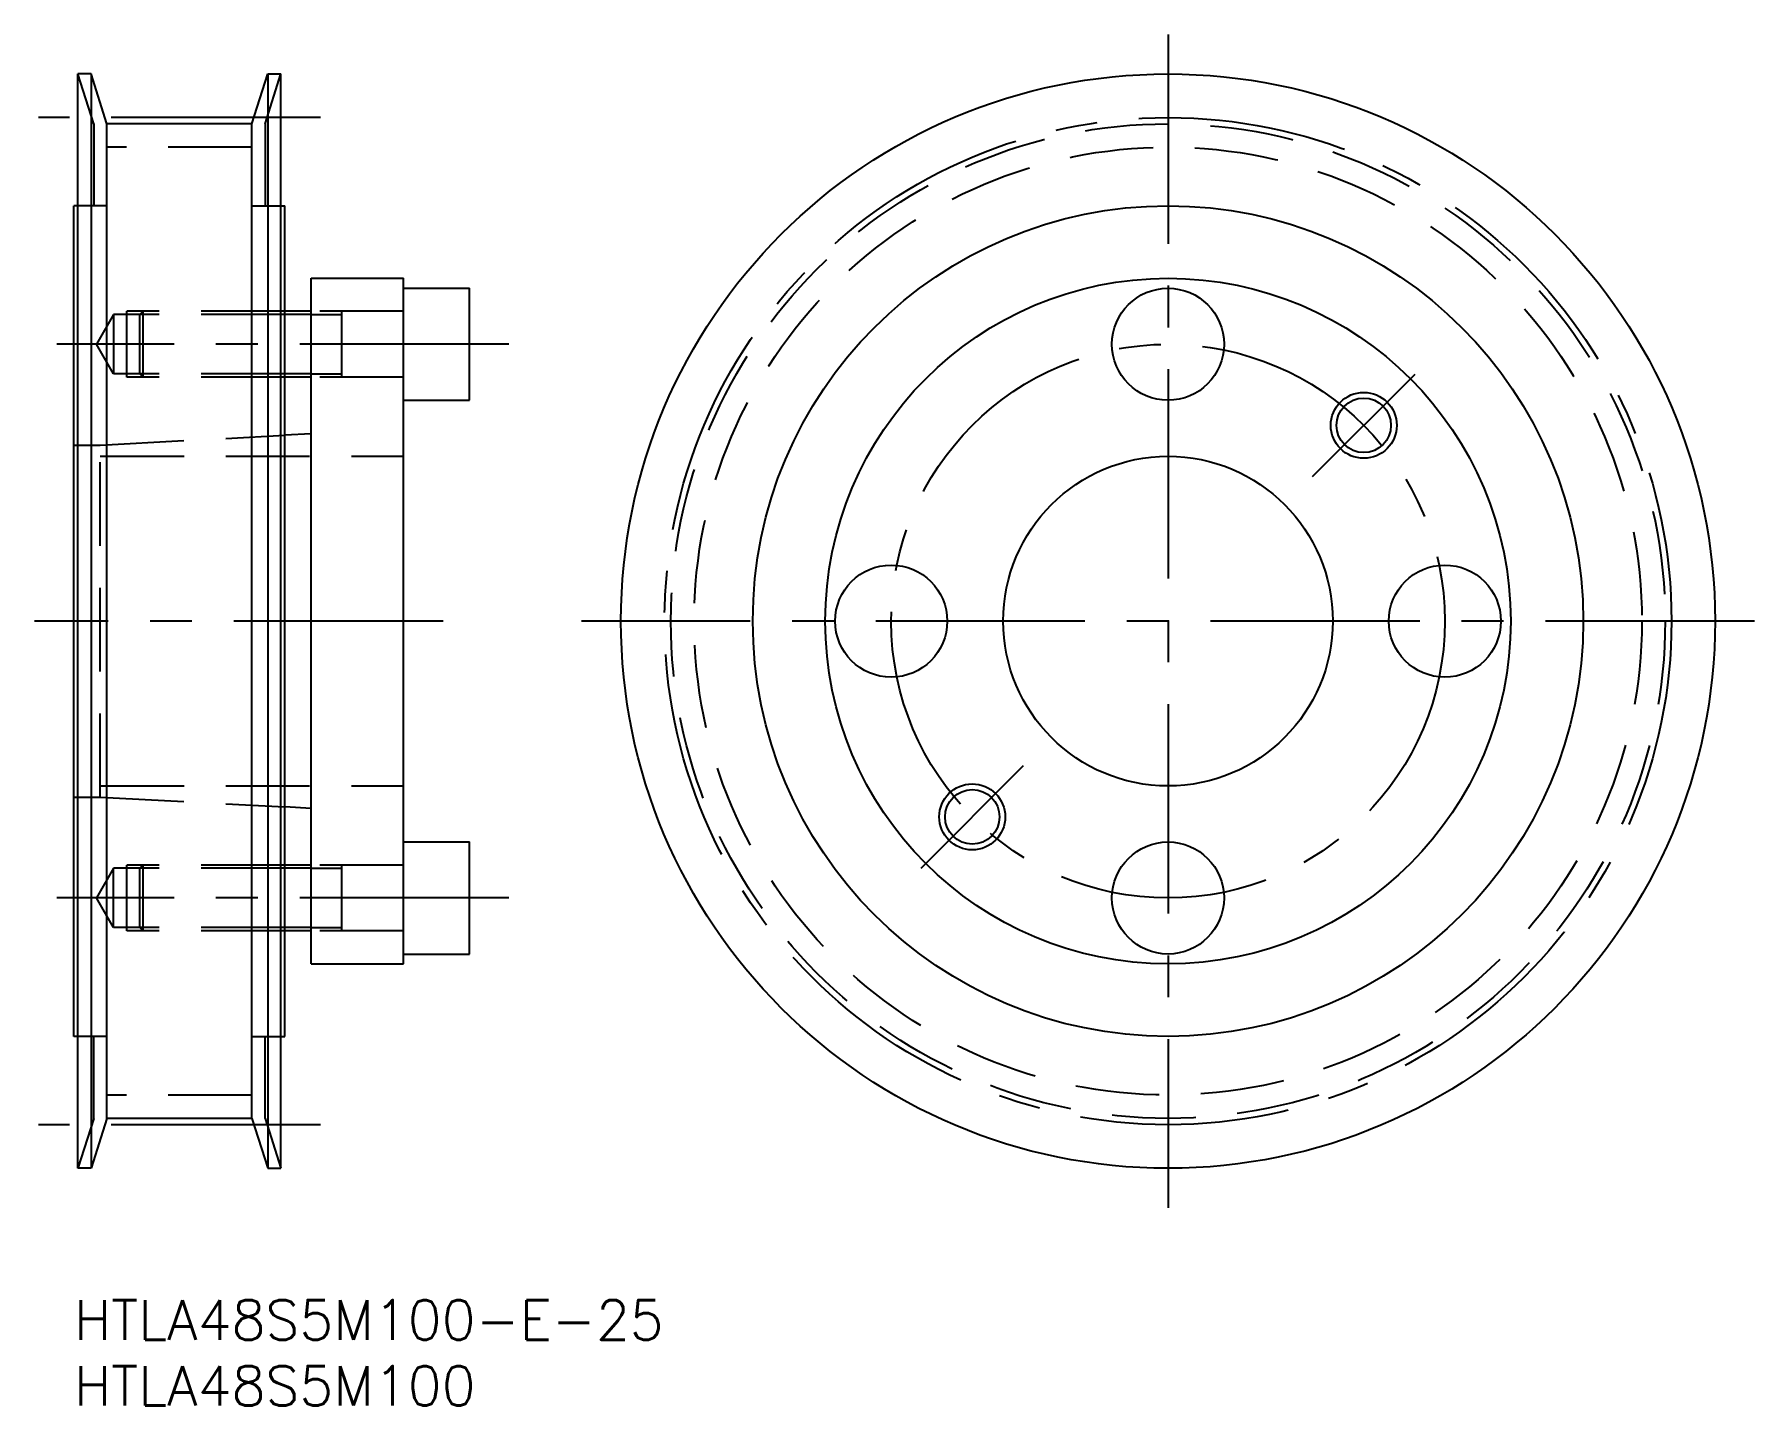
# Model space of a CAD drawing. Extents: x -3 to 128, y -8 to 96.
import ezdxf

# ---------------------------------------------------------------- set-up
doc = ezdxf.new("R2010")
doc.units = 0
doc.header["$LTSCALE"] = 0.5
doc.linetypes.add('CENTER', pattern=[50.8, 31.75, -6.35, 6.35, -6.35])
doc.linetypes.add('DASHED', pattern=[19.05, 12.7, -6.35])
for name, color, linetype in [('MSM_CENTER', 1, 'CENTER'), ('MSM_CONTINUOUS', 7, 'CONTINUOUS'), ('MSM_DASHED', 4, 'DASHED'), ('MSM_NARROW', 5, 'CONTINUOUS'), ('MSM_PART_NUMBER', 7, 'CONTINUOUS')]:
    doc.layers.add(name, color=color, linetype=linetype)
doc.styles.get("Standard").update_dxf_attribs({"font": 'txt.shx', "height": 3, "bigfont": 'bigfont.shx'})

# ---------------------------------------------------------------- blocks, each defined once
blk = doc.blocks.new('*U2')
at = {"layer": 'MSM_PART_NUMBER'}
blk.add_text('HTLA48S5M100-E-25', height=3, dxfattribs=at).set_placement((0, -3))
blk = doc.blocks.new('*U4')
at = {"layer": 'MSM_PART_NUMBER'}
blk.add_text('HTLA48S5M100', height=3, dxfattribs=at).set_placement((0, -8))

msp = doc.modelspace()

# ---------------------------------------------------------------- linework, layer by layer
at = {"layer": 'MSM_CENTER'}
for p, q in [((83, 96), (83, 7)), ((18.7, 89.695), (-2.7, 89.695)), ((33, 72.5), (-1.299038, 72.5)), ((93.960155, 62.460155), (101.73833, 70.23833)), ((28, 51.5), (-3, 51.5)), ((127.5, 51.5), (38.5, 51.5)), ((64.26167, 32.76167), (72.039845, 40.539845)), ((33, 30.5), (-1.299038, 30.5)), ((18.7, 13.305), (-2.7, 13.305))]:
    msp.add_line(p, q, dxfattribs=at)
for radius in [38.195, 21]:
    msp.add_circle((83, 51.5), radius, dxfattribs=at)
at = {"layer": 'MSM_CONTINUOUS'}
for p, q in [((0.3, 10), (0.3, 93)), ((1.3, 93), (0.3, 93)), ((1.3, 93), (1.3, 10)), ((2.5, 89.215), (1.3, 93)), ((13.5, 89.215), (14.7, 93)), ((14.7, 93), (14.7, 10)), ((14.7, 93), (15.7, 93)), ((15.7, 10), (15.7, 93)), ((2.5, 13.785), (2.5, 89.215)), ((13.5, 89.215), (2.5, 89.215)), ((13.5, 13.785), (13.5, 89.215)), ((0, 20), (0, 83)), ((0.3, 83), (0, 83)), ((15.7, 83), (16, 83)), ((16, 20), (16, 83)), ((18, 25.5), (18, 77.5)), ((18, 77.5), (25, 77.5)), ((25, 25.5), (25, 77.5)), ((25, 76.75), (30, 76.75)), ((30, 68.25), (30, 76.75)), ((18, 74.75), (16, 74.75)), ((18, 70.25), (16, 70.25)), ((25, 68.25), (30, 68.25)), ((18, 65.7), (16, 65.59375)), ((18, 37.3), (16, 37.40625)), ((25, 34.75), (30, 34.75)), ((30, 26.25), (30, 34.75)), ((18, 32.75), (16, 32.75)), ((18, 28.25), (16, 28.25)), ((25, 26.25), (30, 26.25)), ((18, 25.5), (25, 25.5)), ((0.3, 20), (0, 20)), ((15.7, 20), (16, 20)), ((2.5, 13.785), (1.3, 10)), ((13.5, 13.785), (2.5, 13.785)), ((13.5, 13.785), (14.7, 10)), ((1.3, 10), (0.3, 10)), ((14.7, 10), (15.7, 10))]:
    msp.add_line(p, q, dxfattribs=at)
for centre, radius in [((83, 51.5), 41.5), ((83, 51.5), 31.5), ((83, 51.5), 26), ((83, 72.5), 4.25), ((97.849242, 66.349242), 2.067), ((83, 51.5), 12.5), ((62, 51.5), 4.25), ((104, 51.5), 4.25), ((68.150757, 36.650757), 2.067), ((83, 30.5), 4.25)]:
    msp.add_circle(centre, radius, dxfattribs=at)
at = {"layer": 'MSM_DASHED'}
for p, q in [((1.5, 89.215), (0.3, 93)), ((14.5, 89.215), (15.7, 93)), ((1.5, 89.215), (1.5, 83)), ((14.5, 89.215), (14.5, 83)), ((13.5, 87.445), (2.5, 87.445)), ((2.5, 83), (0.3, 83)), ((13.5, 83), (15.7, 83)), ((3, 74.75), (1.700962, 72.5)), ((3, 74.75), (3, 70.25)), ((16, 74.75), (3, 74.75)), ((16, 75), (4, 75)), ((4, 70), (4, 75)), ((5.25, 75), (5, 74.75)), ((5, 70.25), (5, 74.75)), ((5.25, 70), (5.25, 75)), ((25, 75), (18, 75)), ((18, 74.75), (20.333333, 74.75)), ((20.333333, 70), (20.333333, 75)), ((3, 70.25), (1.700962, 72.5)), ((16, 70.25), (3, 70.25)), ((16, 70), (4, 70)), ((5.25, 70), (5, 70.25)), ((18, 70.25), (20.333333, 70.25)), ((25, 70), (18, 70)), ((2, 64.85), (16, 65.59375)), ((0, 38.15), (0, 64.85)), ((0, 64.85), (2, 64.85)), ((2, 38.15), (2, 64.85)), ((2, 64), (25, 64)), ((0, 38.15), (2, 38.15)), ((2, 39), (25, 39)), ((2, 38.15), (16, 37.40625)), ((3, 32.75), (1.700962, 30.5)), ((3, 28.25), (3, 32.75)), ((16, 32.75), (3, 32.75)), ((16, 33), (4, 33)), ((4, 28), (4, 33)), ((5.25, 33), (5, 32.75)), ((5, 28.25), (5, 32.75)), ((5.25, 28), (5.25, 33)), ((25, 33), (18, 33)), ((18, 32.75), (20.333333, 32.75)), ((20.333333, 28), (20.333333, 33)), ((3, 28.25), (1.700962, 30.5)), ((16, 28.25), (3, 28.25)), ((16, 28), (4, 28)), ((5.25, 28), (5, 28.25)), ((18, 28.25), (20.333333, 28.25)), ((25, 28), (18, 28)), ((2.5, 20), (0.3, 20)), ((1.5, 13.785), (1.5, 20)), ((13.5, 20), (15.7, 20)), ((14.5, 13.785), (14.5, 20)), ((13.5, 15.555), (2.5, 15.555)), ((1.5, 13.785), (0.3, 10)), ((14.5, 13.785), (15.7, 10))]:
    msp.add_line(p, q, dxfattribs=at)
for radius in [37.715, 35.945]:
    msp.add_circle((83, 51.5), radius, dxfattribs=at)
at = {"layer": 'MSM_NARROW'}
for p, q in [((18, 75), (16, 75)), ((18, 70), (16, 70)), ((18, 33), (16, 33)), ((18, 28), (16, 28))]:
    msp.add_line(p, q, dxfattribs=at)
for centre in [(97.849242, 66.349242), (68.150757, 36.650757)]:
    msp.add_circle(centre, 2.5, dxfattribs=at)

# ---------------------------------------------------------------- block references
at = {"layer": 'MSM_CONTINUOUS'}
for name in ['*U2', '*U4']:
    msp.add_blockref(name, (0, 0), dxfattribs=at)

doc.saveas('drawing.dxf')
